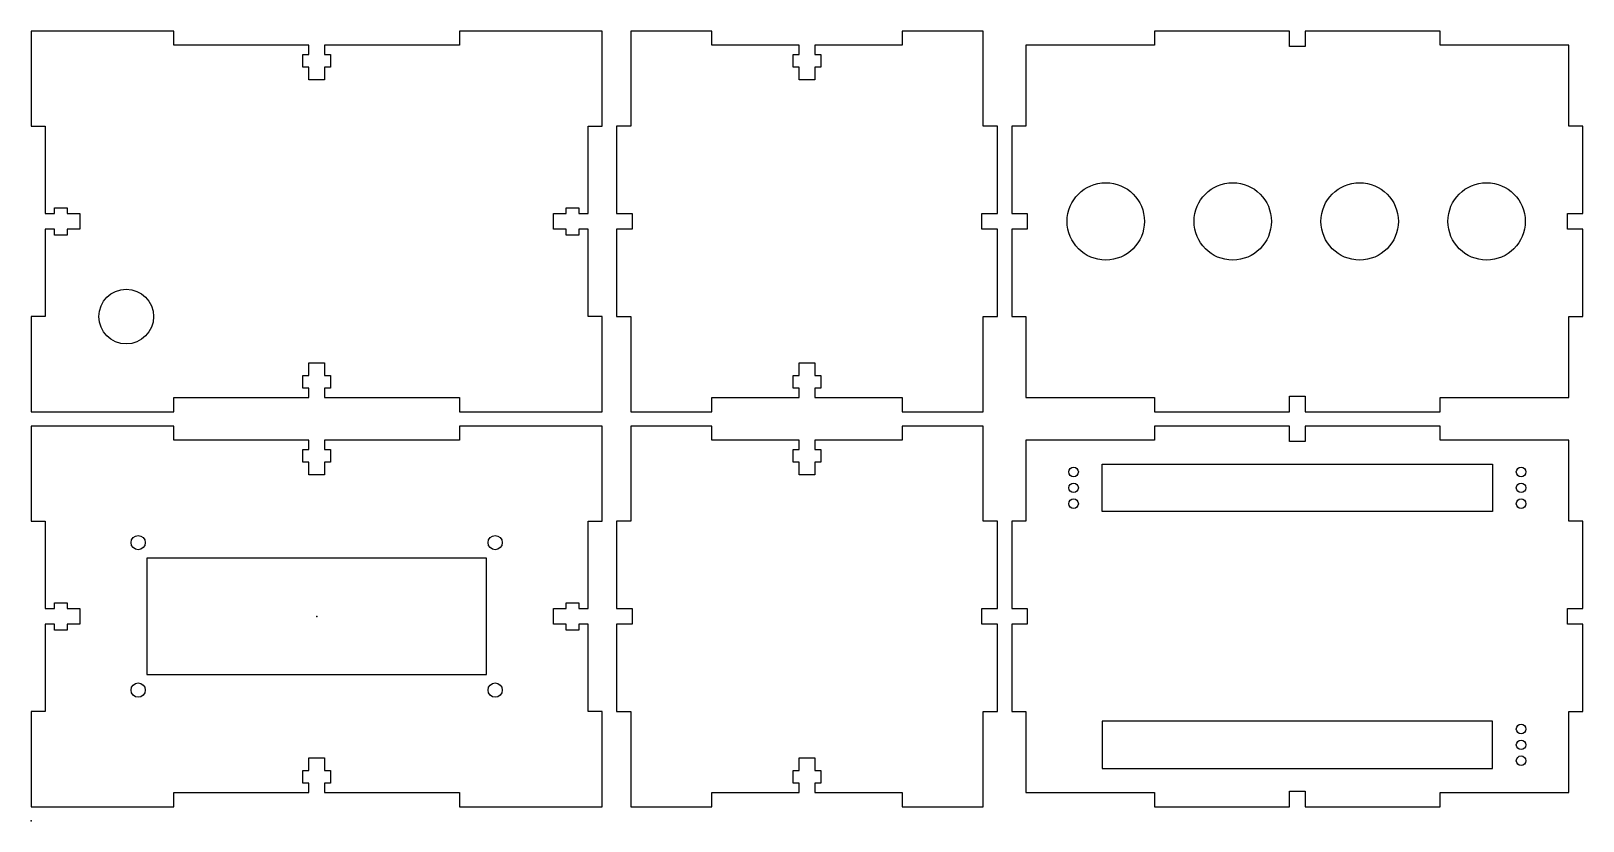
# Model space of a CAD drawing. Header units: centimetres. Extents: x 0 to 32.6, y 0 to 16.6.
import ezdxf

# ---------------------------------------------------------------- set-up
doc = ezdxf.new("R2010")
doc.units = ezdxf.units.CM
doc.header["$MEASUREMENT"] = 0
doc.layers.add('Pico Alarm Clock v1 v2_Sketch1', color=7, linetype='Continuous')

msp = doc.modelspace()

# ---------------------------------------------------------------- linework, layer by layer
at = {"layer": 'Pico Alarm Clock v1 v2_Sketch1'}
for p, q in [((0, 16.6), (0, 14.6)), ((3, 16.6), (0, 16.6)), ((3, 16.3), (3, 16.6)), ((5.8375, 16.3), (3, 16.3)), ((5.8375, 16.105), (5.8375, 16.3)), ((6.1625, 16.3), (6.1625, 16.105)), ((9, 16.3), (6.1625, 16.3)), ((12, 16.6), (9, 16.6)), ((9, 16.6), (9, 16.3)), ((12, 14.6), (12, 16.6)), ((12.6, 16.6), (12.6, 14.6)), ((14.3, 16.6), (12.6, 16.6)), ((14.3, 16.3), (14.3, 16.6)), ((16.1375, 16.3), (14.3, 16.3)), ((16.1375, 16.105), (16.1375, 16.3)), ((16.4625, 16.3), (16.4625, 16.105)), ((18.3, 16.3), (16.4625, 16.3)), ((20, 16.6), (18.3, 16.6)), ((18.3, 16.6), (18.3, 16.3)), ((20, 14.6), (20, 16.6)), ((20.9, 16.3), (20.9, 14.6)), ((23.6, 16.3), (20.9, 16.3)), ((23.6, 16.6), (23.6, 16.3)), ((26.4375, 16.6), (23.6, 16.6)), ((26.4375, 16.275), (26.4375, 16.6)), ((26.7625, 16.6), (26.7625, 16.275)), ((29.6, 16.6), (26.7625, 16.6)), ((29.6, 16.3), (29.6, 16.6)), ((32.3, 16.3), (29.6, 16.3)), ((32.3, 14.6), (32.3, 16.3)), ((5.7125, 16.105), (5.8375, 16.105)), ((5.7125, 15.84), (5.7125, 16.105)), ((6.1625, 16.105), (6.2875, 16.105)), ((6.2875, 16.105), (6.2875, 15.84)), ((16.0125, 15.84), (16.0125, 16.105)), ((16.0125, 16.105), (16.1375, 16.105)), ((16.4625, 16.105), (16.5875, 16.105)), ((16.5875, 16.105), (16.5875, 15.84)), ((26.6, 16.275), (26.4375, 16.275)), ((26.7625, 16.275), (26.6, 16.275)), ((26.6, 16.275), (26.6, 16.275)), ((5.8375, 15.84), (5.7125, 15.84)), ((5.8375, 15.575), (5.8375, 15.84)), ((6.1625, 15.84), (6.1625, 15.575)), ((6.2875, 15.84), (6.1625, 15.84)), ((16.1375, 15.84), (16.0125, 15.84)), ((16.1375, 15.575), (16.1375, 15.84)), ((16.4625, 15.84), (16.4625, 15.575)), ((16.5875, 15.84), (16.4625, 15.84)), ((6.1625, 15.575), (5.8375, 15.575)), ((16.4625, 15.575), (16.1375, 15.575)), ((0, 14.6), (0.3, 14.6)), ((0.3, 14.6), (0.3, 12.7625)), ((11.7, 14.6), (12, 14.6)), ((11.7, 12.7625), (11.7, 14.6)), ((12.6, 14.6), (12.3, 14.6)), ((12.3, 14.6), (12.3, 12.7625)), ((20.3, 14.6), (20, 14.6)), ((20.3, 12.7625), (20.3, 14.6)), ((20.9, 14.6), (20.6, 14.6)), ((20.6, 14.6), (20.6, 12.7625)), ((32.6, 14.6), (32.3, 14.6)), ((32.6, 12.7625), (32.6, 14.6)), ((0.3, 12.7625), (0.495, 12.7625)), ((0.495, 12.8875), (0.76, 12.8875)), ((0.495, 12.7625), (0.495, 12.8875)), ((0.76, 12.8875), (0.76, 12.7625)), ((0.76, 12.7625), (1.025, 12.7625)), ((1.025, 12.7625), (1.025, 12.4375)), ((10.975, 12.4375), (10.975, 12.7625)), ((10.975, 12.7625), (11.24, 12.7625)), ((11.24, 12.8875), (11.505, 12.8875)), ((11.24, 12.7625), (11.24, 12.8875)), ((11.505, 12.8875), (11.505, 12.7625)), ((11.505, 12.7625), (11.7, 12.7625)), ((12.3, 12.7625), (12.625, 12.7625)), ((12.625, 12.7625), (12.625, 12.6)), ((19.975, 12.6), (19.975, 12.7625)), ((19.975, 12.7625), (20.3, 12.7625)), ((20.6, 12.7625), (20.925, 12.7625)), ((20.925, 12.7625), (20.925, 12.6)), ((32.275, 12.7625), (32.6, 12.7625)), ((32.275, 12.6), (32.275, 12.7625)), ((0.3, 12.4375), (0.3, 10.6)), ((0.495, 12.4375), (0.3, 12.4375)), ((0.495, 12.3125), (0.495, 12.4375)), ((1.025, 12.4375), (0.76, 12.4375)), ((0.76, 12.4375), (0.76, 12.3125)), ((11.24, 12.4375), (10.975, 12.4375)), ((11.24, 12.3125), (11.24, 12.4375)), ((11.7, 12.4375), (11.505, 12.4375)), ((11.505, 12.4375), (11.505, 12.3125)), ((11.7, 10.6), (11.7, 12.4375)), ((12.3, 12.4375), (12.3, 10.6)), ((12.625, 12.4375), (12.3, 12.4375)), ((12.625, 12.6), (12.625, 12.4375)), ((12.625, 12.6), (12.625, 12.6)), ((19.975, 12.6), (19.975, 12.6)), ((19.975, 12.4375), (19.975, 12.6)), ((20.3, 12.4375), (19.975, 12.4375)), ((20.3, 10.6), (20.3, 12.4375)), ((20.6, 12.4375), (20.6, 10.6)), ((20.925, 12.4375), (20.6, 12.4375)), ((20.925, 12.6), (20.925, 12.4375)), ((20.925, 12.6), (20.925, 12.6)), ((32.275, 12.4375), (32.275, 12.6)), ((32.275, 12.6), (32.275, 12.6)), ((32.6, 12.4375), (32.275, 12.4375)), ((32.6, 10.6), (32.6, 12.4375)), ((0.76, 12.3125), (0.495, 12.3125)), ((11.505, 12.3125), (11.24, 12.3125)), ((0, 10.6), (0, 8.6)), ((0.3, 10.6), (0, 10.6)), ((12, 10.6), (11.7, 10.6)), ((12, 8.6), (12, 10.6)), ((12.3, 10.6), (12.6, 10.6)), ((12.6, 10.6), (12.6, 8.6)), ((20, 8.6), (20, 10.6)), ((20, 10.6), (20.3, 10.6)), ((20.6, 10.6), (20.9, 10.6)), ((20.9, 10.6), (20.9, 8.9)), ((32.3, 10.6), (32.6, 10.6)), ((32.3, 8.9), (32.3, 10.6)), ((5.8375, 9.36), (5.8375, 9.625)), ((5.8375, 9.625), (6.1625, 9.625)), ((6.1625, 9.625), (6.1625, 9.36)), ((16.1375, 9.36), (16.1375, 9.625)), ((16.1375, 9.625), (16.4625, 9.625)), ((16.4625, 9.625), (16.4625, 9.36)), ((5.7125, 9.095), (5.7125, 9.36)), ((5.7125, 9.36), (5.8375, 9.36)), ((6.1625, 9.36), (6.2875, 9.36)), ((6.2875, 9.36), (6.2875, 9.095)), ((16.0125, 9.095), (16.0125, 9.36)), ((16.0125, 9.36), (16.1375, 9.36)), ((16.4625, 9.36), (16.5875, 9.36)), ((16.5875, 9.36), (16.5875, 9.095)), ((3, 8.6), (3, 8.9)), ((3, 8.9), (5.8375, 8.9)), ((5.8375, 9.095), (5.7125, 9.095)), ((5.8375, 8.9), (5.8375, 9.095)), ((6.2875, 9.095), (6.1625, 9.095)), ((6.1625, 9.095), (6.1625, 8.9)), ((6.1625, 8.9), (9, 8.9)), ((9, 8.9), (9, 8.6)), ((14.3, 8.6), (14.3, 8.9)), ((14.3, 8.9), (16.1375, 8.9)), ((16.1375, 9.095), (16.0125, 9.095)), ((16.1375, 8.9), (16.1375, 9.095)), ((16.5875, 9.095), (16.4625, 9.095)), ((16.4625, 9.095), (16.4625, 8.9)), ((16.4625, 8.9), (18.3, 8.9)), ((18.3, 8.9), (18.3, 8.6)), ((20.9, 8.9), (23.6, 8.9)), ((23.6, 8.9), (23.6, 8.6)), ((26.4375, 8.6), (26.4375, 8.925)), ((26.4375, 8.925), (26.6, 8.925)), ((26.6, 8.925), (26.6, 8.925)), ((26.6, 8.925), (26.7625, 8.925)), ((26.7625, 8.925), (26.7625, 8.6)), ((29.6, 8.9), (32.3, 8.9)), ((29.6, 8.6), (29.6, 8.9)), ((0, 8.6), (3, 8.6)), ((9, 8.6), (12, 8.6)), ((12.6, 8.6), (14.3, 8.6)), ((18.3, 8.6), (20, 8.6)), ((23.6, 8.6), (26.4375, 8.6)), ((26.7625, 8.6), (29.6, 8.6)), ((3, 8.3), (0, 8.3)), ((0, 8.3), (0, 6.3)), ((3, 8), (3, 8.3)), ((12, 8.3), (9, 8.3)), ((9, 8.3), (9, 8)), ((12, 6.3), (12, 8.3)), ((14.3, 8.3), (12.6, 8.3)), ((12.6, 8.3), (12.6, 6.3)), ((14.3, 8), (14.3, 8.3)), ((20, 8.3), (18.3, 8.3)), ((18.3, 8.3), (18.3, 8)), ((20, 6.3), (20, 8.3)), ((23.6, 8.3), (23.6, 8)), ((26.4375, 8.3), (23.6, 8.3)), ((26.4375, 7.975), (26.4375, 8.3)), ((29.6, 8.3), (26.7625, 8.3)), ((26.7625, 8.3), (26.7625, 7.975)), ((29.6, 8), (29.6, 8.3)), ((5.8375, 8), (3, 8)), ((5.8375, 7.805), (5.8375, 8)), ((6.1625, 8), (6.1625, 7.805)), ((9, 8), (6.1625, 8)), ((16.1375, 8), (14.3, 8)), ((16.1375, 7.805), (16.1375, 8)), ((16.4625, 8), (16.4625, 7.805)), ((18.3, 8), (16.4625, 8)), ((20.9, 8), (20.9, 6.3)), ((23.6, 8), (20.9, 8)), ((26.6, 7.975), (26.4375, 7.975)), ((26.6, 7.975), (26.6, 7.975)), ((26.7625, 7.975), (26.6, 7.975)), ((32.3, 8), (29.6, 8)), ((32.3, 6.3), (32.3, 8)), ((5.7125, 7.54), (5.7125, 7.805)), ((5.7125, 7.805), (5.8375, 7.805)), ((5.8375, 7.54), (5.7125, 7.54)), ((5.8375, 7.275), (5.8375, 7.54)), ((6.1625, 7.805), (6.2875, 7.805)), ((6.2875, 7.54), (6.1625, 7.54)), ((6.1625, 7.54), (6.1625, 7.275)), ((6.2875, 7.805), (6.2875, 7.54)), ((16.0125, 7.54), (16.0125, 7.805)), ((16.0125, 7.805), (16.1375, 7.805)), ((16.1375, 7.54), (16.0125, 7.54)), ((16.1375, 7.275), (16.1375, 7.54)), ((16.4625, 7.805), (16.5875, 7.805)), ((16.5875, 7.54), (16.4625, 7.54)), ((16.4625, 7.54), (16.4625, 7.275)), ((16.5875, 7.805), (16.5875, 7.54)), ((22.5, 6.5), (22.5, 7.5)), ((22.5, 7.5), (30.7, 7.5)), ((30.7, 7.5), (30.7, 6.5)), ((6.1625, 7.275), (5.8375, 7.275)), ((16.4625, 7.275), (16.1375, 7.275)), ((0, 6.3), (0.3, 6.3)), ((0.3, 6.3), (0.3, 4.4625)), ((11.7, 4.4625), (11.7, 6.3)), ((11.7, 6.3), (12, 6.3)), ((12.3, 6.3), (12.3, 4.4625)), ((12.6, 6.3), (12.3, 6.3)), ((20.3, 6.3), (20, 6.3)), ((20.3, 4.4625), (20.3, 6.3)), ((20.6, 6.3), (20.6, 4.4625)), ((20.9, 6.3), (20.6, 6.3)), ((30.7, 6.5), (22.5, 6.5)), ((32.6, 6.3), (32.3, 6.3)), ((32.6, 4.4625), (32.6, 6.3)), ((9.565, 5.525), (2.435, 5.525)), ((2.435, 5.525), (2.435, 3.075)), ((9.565, 3.075), (9.565, 5.525)), ((0.495, 4.5875), (0.76, 4.5875)), ((0.495, 4.4625), (0.495, 4.5875)), ((0.76, 4.5875), (0.76, 4.4625)), ((11.24, 4.5875), (11.505, 4.5875)), ((11.24, 4.4625), (11.24, 4.5875)), ((11.505, 4.5875), (11.505, 4.4625)), ((0.3, 4.4625), (0.495, 4.4625)), ((0.76, 4.4625), (1.025, 4.4625)), ((1.025, 4.4625), (1.025, 4.1375)), ((10.975, 4.4625), (11.24, 4.4625)), ((10.975, 4.1375), (10.975, 4.4625)), ((11.505, 4.4625), (11.7, 4.4625)), ((12.3, 4.4625), (12.625, 4.4625)), ((12.625, 4.4625), (12.625, 4.3)), ((12.625, 4.3), (12.625, 4.1375)), ((12.625, 4.3), (12.625, 4.3)), ((19.975, 4.3), (19.975, 4.4625)), ((19.975, 4.4625), (20.3, 4.4625)), ((19.975, 4.1375), (19.975, 4.3)), ((19.975, 4.3), (19.975, 4.3)), ((20.6, 4.4625), (20.925, 4.4625)), ((20.925, 4.4625), (20.925, 4.3)), ((20.925, 4.3), (20.925, 4.1375)), ((20.925, 4.3), (20.925, 4.3)), ((32.275, 4.4625), (32.6, 4.4625)), ((32.275, 4.3), (32.275, 4.4625)), ((32.275, 4.3), (32.275, 4.3)), ((32.275, 4.1375), (32.275, 4.3)), ((0.3, 4.1375), (0.3, 2.3)), ((0.495, 4.1375), (0.3, 4.1375)), ((0.495, 4.0125), (0.495, 4.1375)), ((0.76, 4.0125), (0.495, 4.0125)), ((0.76, 4.1375), (0.76, 4.0125)), ((1.025, 4.1375), (0.76, 4.1375)), ((11.24, 4.1375), (10.975, 4.1375)), ((11.24, 4.0125), (11.24, 4.1375)), ((11.505, 4.0125), (11.24, 4.0125)), ((11.505, 4.1375), (11.505, 4.0125)), ((11.7, 4.1375), (11.505, 4.1375)), ((11.7, 2.3), (11.7, 4.1375)), ((12.625, 4.1375), (12.3, 4.1375)), ((12.3, 4.1375), (12.3, 2.3)), ((20.3, 4.1375), (19.975, 4.1375)), ((20.3, 2.3), (20.3, 4.1375)), ((20.925, 4.1375), (20.6, 4.1375)), ((20.6, 4.1375), (20.6, 2.3)), ((32.6, 4.1375), (32.275, 4.1375)), ((32.6, 2.3), (32.6, 4.1375)), ((2.435, 3.075), (9.565, 3.075)), ((0.3, 2.3), (0, 2.3)), ((0, 2.3), (0, 0.3)), ((12, 2.3), (11.7, 2.3)), ((12, 0.3), (12, 2.3)), ((12.3, 2.3), (12.6, 2.3)), ((12.6, 2.3), (12.6, 0.3)), ((20, 2.3), (20.3, 2.3)), ((20, 0.3), (20, 2.3)), ((20.6, 2.3), (20.9, 2.3)), ((20.9, 2.3), (20.9, 0.6)), ((32.3, 2.3), (32.6, 2.3)), ((32.3, 0.6), (32.3, 2.3)), ((30.7, 2.1), (22.5, 2.1)), ((22.5, 2.1), (22.5, 1.1)), ((30.7, 1.1), (30.7, 2.1)), ((5.8375, 1.06), (5.8375, 1.325)), ((5.8375, 1.325), (6.1625, 1.325)), ((6.1625, 1.325), (6.1625, 1.06)), ((16.1375, 1.325), (16.4625, 1.325)), ((16.1375, 1.06), (16.1375, 1.325)), ((16.4625, 1.325), (16.4625, 1.06)), ((5.7125, 1.06), (5.8375, 1.06)), ((5.7125, 0.795), (5.7125, 1.06)), ((6.1625, 1.06), (6.2875, 1.06)), ((6.2875, 1.06), (6.2875, 0.795)), ((16.0125, 1.06), (16.1375, 1.06)), ((16.0125, 0.795), (16.0125, 1.06)), ((16.4625, 1.06), (16.5875, 1.06)), ((16.5875, 1.06), (16.5875, 0.795)), ((22.5, 1.1), (30.7, 1.1)), ((5.8375, 0.795), (5.7125, 0.795)), ((5.8375, 0.6), (5.8375, 0.795)), ((6.2875, 0.795), (6.1625, 0.795)), ((6.1625, 0.795), (6.1625, 0.6)), ((16.1375, 0.795), (16.0125, 0.795)), ((16.1375, 0.6), (16.1375, 0.795)), ((16.5875, 0.795), (16.4625, 0.795)), ((16.4625, 0.795), (16.4625, 0.6)), ((3, 0.3), (3, 0.6)), ((3, 0.6), (5.8375, 0.6)), ((6.1625, 0.6), (9, 0.6)), ((9, 0.6), (9, 0.3)), ((14.3, 0.6), (16.1375, 0.6)), ((14.3, 0.3), (14.3, 0.6)), ((16.4625, 0.6), (18.3, 0.6)), ((18.3, 0.6), (18.3, 0.3)), ((20.9, 0.6), (23.6, 0.6)), ((23.6, 0.6), (23.6, 0.3)), ((26.4375, 0.3), (26.4375, 0.625)), ((26.4375, 0.625), (26.6, 0.625)), ((26.6, 0.625), (26.6, 0.625)), ((26.6, 0.625), (26.7625, 0.625)), ((26.7625, 0.625), (26.7625, 0.3)), ((29.6, 0.6), (32.3, 0.6)), ((29.6, 0.3), (29.6, 0.6)), ((0, 0.3), (3, 0.3)), ((9, 0.3), (12, 0.3)), ((12.6, 0.3), (14.3, 0.3)), ((18.3, 0.3), (20, 0.3)), ((23.6, 0.3), (26.4375, 0.3)), ((26.7625, 0.3), (29.6, 0.3))]:
    msp.add_line(p, q, dxfattribs=at)
for centre, radius in [((22.576, 12.6), 0.8125), ((25.2427, 12.6), 0.8125), ((27.9093, 12.6), 0.8125), ((30.576, 12.6), 0.8125), ((2, 10.6), 0.575), ((21.9, 7.3335), 0.1), ((31.3, 7.3335), 0.1), ((21.9, 7.0005), 0.1), ((31.3, 7.0005), 0.1), ((21.9, 6.6675), 0.1), ((31.3, 6.6675), 0.1), ((2.25, 5.85), 0.15), ((9.75, 5.85), 0.15), ((2.25, 2.75), 0.15), ((9.75, 2.75), 0.15), ((31.3, 1.9325), 0.1), ((31.3, 1.5995), 0.1), ((31.3, 1.2665), 0.1)]:
    msp.add_circle(centre, radius, dxfattribs=at)
for p in [(6, 4.3), (0, 0)]:
    msp.add_point(p, dxfattribs=at)

doc.saveas('drawing.dxf')
